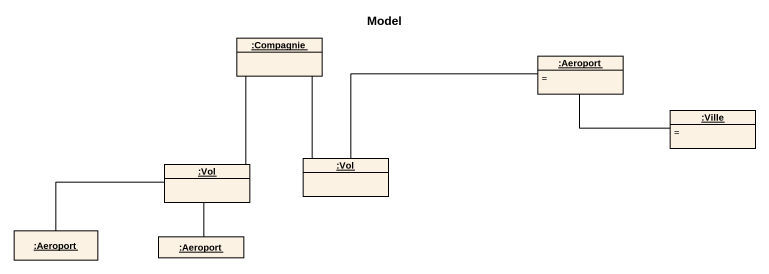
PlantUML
@startuml
title Model
hide circle
hide empty members
object ":Compagnie" as Compagnie
object ":Aeroport" as Aeroport {
  ~=
}
object ":Ville" as Ville {
  ~=
}
object ":Vol" as Vol
object ":Vol" as Vol_2
object ":Aeroport" as Aeroport_2
object ":Aeroport" as Aeroport_3
Compagnie -- Vol
Compagnie -- Vol_2
Aeroport -right- Ville
Vol -left- Aeroport_2
Vol -- Aeroport_3
Vol_2 -right- Aeroport
@enduml
